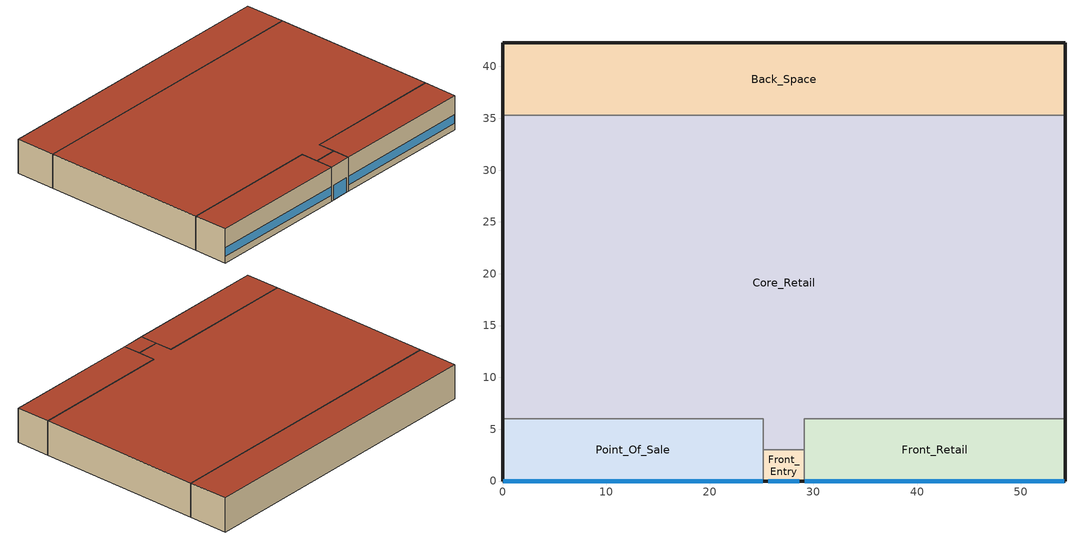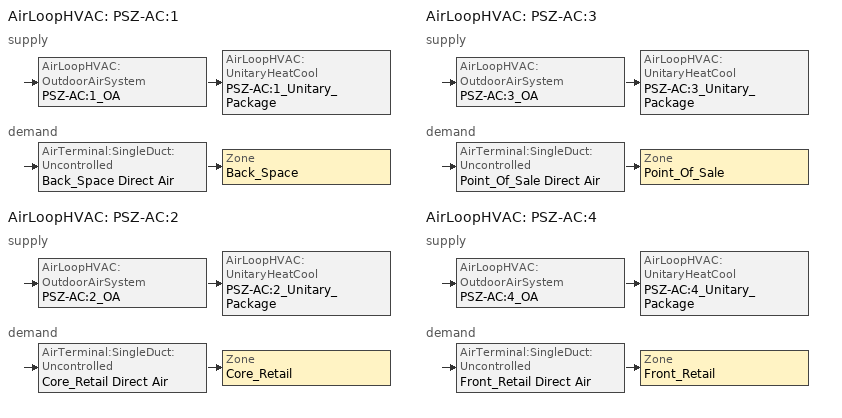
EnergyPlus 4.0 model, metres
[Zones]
Back_Space
 floor ground (ext-slab): 54.27,35.27 0,35.27 0,42.27 54.27,42.27 z0
 wall outside (ext-walls-mass-nonres): 54.27,35.27 54.27,42.27 0,42.27 0,35.27 z0:6.1
 wall to Core_Retail (int-walls): 0,35.27 54.27,35.27 z0:6.1
 roof outside (roof-IEAD-nonres): 0,35.27 54.27,35.27 54.27,42.27 0,42.27 z6.1
Core_Retail
 floor ground (ext-slab): 25.14,3 25.14,6 0,6 0,35.27 54.27,35.27 54.27,6 29.14,6 29.14,3 z0
 wall outside (ext-walls-mass-nonres): 54.27,6 54.27,35.27 / 0,35.27 0,6 z0:6.1
 wall to Front_Retail (int-walls): 29.14,3 29.14,6 54.27,6 z0:6.1
 wall to Point_Of_Sale (int-walls): 0,6 25.14,6 25.14,3 z0:6.1
 wall to Front_Entry (int-walls): 25.14,3 29.14,3 z0:6.1
 roof outside (roof-IEAD-nonres): 25.14,6 25.14,3 29.14,3 29.14,6 54.27,6 54.27,35.27 0,35.27 0,6 z6.1
Front_Entry
 floor ground (ext-slab): 25.14,0 25.14,3 29.14,3 29.14,0 z0
 wall outside (ext-walls-mass-nonres): 25.14,0 29.14,0 z0:6.1
 wall to Front_Retail (int-walls): 29.14,0 29.14,3 z0:6.1
 wall to Point_Of_Sale (int-walls): 25.14,3 25.14,0 z0:6.1
 window (window-90.1-2004-nonres-fixed): 25.64,0 28.64,0 z0.05:2.66
 roof outside (roof-IEAD-nonres): 25.14,3 25.14,0 29.14,0 29.14,3 z6.1
Front_Retail
 floor ground (ext-slab): 54.27,0 29.14,0 29.14,6 54.27,6 z0
 wall outside (ext-walls-mass-nonres): 29.14,0 54.27,0 54.27,6 z0:6.1
 window (window-90.1-2004-nonres-fixed): 29.19,0 54.22,0 z1.14:2.66
 roof outside (roof-IEAD-nonres): 29.14,0 54.27,0 54.27,6 29.14,6 z6.1
Point_Of_Sale
 floor ground (ext-slab): 0,0 0,6 25.14,6 25.14,0 z0
 wall outside (ext-walls-mass-nonres): 0,6 0,0 25.14,0 z0:6.1
 window (window-90.1-2004-nonres-fixed): 0.05,0 25.09,0 z1.14:2.66
 roof outside (roof-IEAD-nonres): 0,6 0,0 25.14,0 25.14,6 z6.1
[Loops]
AirLoopHVAC 'PSZ-AC:1'
 supply: AirLoopHVAC:OutdoorAirSystem 'PSZ-AC:1_OA' > AirLoopHVAC:UnitaryHeatCool 'PSZ-AC:1_Unitary_Package'
 demand: AirTerminal:SingleDuct:Uncontrolled 'Back_Space Direct Air' > Zone 'Back_Space'
AirLoopHVAC 'PSZ-AC:2'
 supply: AirLoopHVAC:OutdoorAirSystem 'PSZ-AC:2_OA' > AirLoopHVAC:UnitaryHeatCool 'PSZ-AC:2_Unitary_Package'
 demand: AirTerminal:SingleDuct:Uncontrolled 'Core_Retail Direct Air' > Zone 'Core_Retail'
AirLoopHVAC 'PSZ-AC:3'
 supply: AirLoopHVAC:OutdoorAirSystem 'PSZ-AC:3_OA' > AirLoopHVAC:UnitaryHeatCool 'PSZ-AC:3_Unitary_Package'
 demand: AirTerminal:SingleDuct:Uncontrolled 'Point_Of_Sale Direct Air' > Zone 'Point_Of_Sale'
AirLoopHVAC 'PSZ-AC:4'
 supply: AirLoopHVAC:OutdoorAirSystem 'PSZ-AC:4_OA' > AirLoopHVAC:UnitaryHeatCool 'PSZ-AC:4_Unitary_Package'
 demand: AirTerminal:SingleDuct:Uncontrolled 'Front_Retail Direct Air' > Zone 'Front_Retail'
[Site:Location]
USA CO-BOULDER: Latitude {deg}=40.02; Longitude {deg}=-105.25; Time Zone {hr}=-7; Elevation {m}=1634
[SizingPeriod:DesignDay] Barometric Pressure {Pa}=83175; Rain {0-no,1-yes}=0; Snow on ground {0-no,1-yes}=0; Day of Month=21; Daylight Savings Time Indicator=0; Humidity Indicating Type=WetBulb
Name | Maximum Dry-Bulb Temperature {C} | Daily Temp Range {C} | Humidity Indicating Conditions at Maximum Dry-Bulb | Wind Speed {m/s} design conditions vs. traditional 6.71 m/s (15 mph) | Wind Direction {Degrees; N=0, S=180} | Clearness {0.0 to 1.1} | Month | Day Type | Wind Speed {m/s} design conditions vs. traditional 3.35 m/s (7mph)
BOULDER Ann Htg 99.6% Condns DB | -18.6 | 0 | -18.6 | 2.9 | 140 | 0 | 12 | WinterDesignDay
BOULDER Ann Clg .4% Condns WB=>MDB | 27.4 | 15.2 | 18.6 |  | 350 | 1 | 7 | SummerDesignDay | 5
[Site:GroundTemperature:BuildingSurface]
19.195, 19.191, 19.215, 19.25, 19.367, 20.429, 21.511, 21.776, 20.44, 19.538, 19.333, 19.237
[Site:WaterMainsTemperature]
Calculation Method=CORRELATION; Annual Average Outdoor Air Temperature {C}=9.84; Maximum Difference In Monthly Average Outdoor Air Temperatures {deltaC}=24.7
[Building]
Benchmark Stand-alone Retail New V1.2_4.0: North Axis=0; Terrain=City; Loads Convergence Tolerance Value=0.04; Temperature Convergence Tolerance Value=0.2; Solar Distribution=FullInteriorAndExterior; Maximum Number of Warmup Days=25
[Construction]
ext-walls-mass-nonres: 1IN Stucco, 8IN Concrete HW, Mass NonRes Wall Insulation, 1/2IN Gypsum
roof-IEAD-nonres: Roof Membrane, IEAD NonRes Roof Insulation, Metal Decking
ext-slab: HW CONCRETE
int-walls: 1/2IN Gypsum, 1/2IN Gypsum
window-90.1-2004-nonres-fixed: ASHRAE NonRes Fixed Assembly Window
InteriorFurnishings: Std Wood 6inch
[Material] Thermal Absorptance=0.9
Name | Roughness | Thickness {m} | Conductivity {W/m-K} | Density {kg/m3} | Specific Heat {J/kg-K} | Solar Absorptance | Visible Absorptance | Density | Specific Heat | Thickness | Conductivity
Mass NonRes Wall Insulation | MediumRough | 0.0495495 | 0.049 | 265 | 836.8 | 0.7 | 0.7
IEAD NonRes Roof Insulation | MediumRough | 0.127339 | 0.049 |  |  | 0.7 | 0.7 | 265 | 836.8
1/2IN Gypsum | Smooth | 0.0127 | 0.16 | 784.9 | 830 | 0.92 | 0.92
1IN Stucco | Smooth |  |  |  |  | 0.92 | 0.92 | 1858 | 837 | 0.0253 | 0.6918
8IN CONCRETE HW | Rough | 0.2032 | 1.311 | 2240 | 836.8 | 0.7 | 0.7
HW CONCRETE | Rough | 0.1016 | 1.311 | 2240 | 836.8 | 0.7 | 0.7
Roof Membrane | VeryRough | 0.0095 | 0.16 | 1121.29 | 1460 | 0.7 | 0.7
Metal Decking | MediumSmooth | 0.0015 | 45.006 | 7680 | 418.4 | 0.7 | 0.3
Std Wood 6inch | MediumSmooth | 0.15 | 0.12 | 540 | 1210 | 0.7 | 0.7
[WindowMaterial:SimpleGlazingSystem]
ASHRAE NonRes Fixed Assembly Window: U-Factor=3.23646; Solar Heat Gain Coefficient=0.39
[Zone] Type=1; Multiplier=1; Ceiling Height=-9999; Part of Total Floor Area=Yes
Name | Volume
Back_Space | 2317.33
Core_Retail | 9762.95
Front_Entry | 73.2
Front_Retail; Point_Of_Sale | 919.941
[People] Schedule=BLDG_OCC_SCH; Number of People Calculation Method=Area/Person; Fraction Radiant=0.3; User Specified Sensible Fraction=AUTOCALCULATE; Activity Level Schedule=ACTIVITY_SCH; Enable ASHRAE 55 Comfort Warnings=No; MRT Calculation=ZoneAveraged; Work Efficiency Schedule=WORK_EFF_SCH; Clothing Schedule=CLOTHING_SCH; Air Velocity Schedule=AIR_VELO_SCH; Thermal Comfort Report=FANGER
Name | Zone | Zone Area per Person
Back_Space People | Back_Space | 27.87
Core_Retail People | Core_Retail | 6.19
Front_Entry People | Front_Entry | 6.19
Front_Retail People | Front_Retail | 6.19
Point_Of_Sale People | Point_Of_Sale | 6.19
[Lights] Schedule=BLDG_LIGHT_SCH; Design Level Calculation Method=Watts/Area; Return Air Fraction=0; Fraction Radiant=0.7; Fraction Visible=0.2; Fraction Replaceable=1; Return Air Fraction is Calculated from Plenum Temperature=No
Name | Zone | Watts per Zone Area {W/m2}
Back_Space_Lights | Back_Space | 8.61
Core_Retail_Lights | Core_Retail | 18.29
Front_Entry_Lights | Front_Entry | 11.84
Front_Retail_Lights | Front_Retail | 18.29
Point_Of_Sale_Lights | Point_Of_Sale | 18.29
[ElectricEquipment] Schedule=BLDG_EQUIP_SCH; Design Level Calculation Method=Watts/Area; Fraction Latent=0; Fraction Radiant=0.5; Fraction Lost=0
Name | Zone | Watts per Zone Floor Area {W/m2}
Back_Space_MiscPlug_Equip | Back_Space | 8.07
Core_Retail_MiscPlug_Equip | Core_Retail | 3.23
Front_Retail_MiscPlug_Equip | Front_Retail | 3.23
Point_Of_Sale_MiscPlug_Equip | Point_Of_Sale | 21.52
[Exterior:Lights]
Exterior Facade Lighting: Schedule=ALWAYS_ON; Design Level=3014; Control Option=AstronomicalClock
[ZoneInfiltration:DesignFlowRate] Constant Term Coefficient=1; Temperature Term Coefficient=0; Velocity Term Coefficient=0; Velocity Squared Term Coefficient=0
Name | Zone | Schedule | Design Volume Flow Rate Calculation Method | Flow per Exterior Surface Area {m3/s/m2} | Air Changes Per Hour {ACH}
Back_Space_Infiltration | Back_Space | INFIL_HALF_ON_SCH | Flow/ExteriorArea | 0.000302
Core_Retail_Infiltration | Core_Retail | INFIL_HALF_ON_SCH | Flow/ExteriorArea | 0.000302
Front_Entry_Infiltration | Front_Entry | INFIL_FRONT_SCH | AirChanges/Hour |  | 1
Front_Retail_Infiltration | Front_Retail | INFIL_HALF_ON_SCH | Flow/ExteriorArea | 0.000302
Point_Of_Sale_Infiltration | Point_Of_Sale | INFIL_HALF_ON_SCH | Flow/ExteriorArea | 0.000302
[InternalMass] Construction=InteriorFurnishings
Name | Zone | Surface Area
Back_Space Internal Mass | Back_Space | 759.78
Core_Retail Internal Mass | Core_Retail | 3200.97
Front_Entry Internal Mass | Front_Entry | 24
Front_Retail Internal Mass | Front_Retail | 301.62
Point_Of_Sale Internal Mass | Point_Of_Sale | 301.62
[Fan:ConstantVolume]
Front_Entry Unit HeaterFan: Availablility Schedule=ALWAYS_ON; Fan Efficiency=0.53625; Pressure Rise {Pa}=49.8; Maximum Flow Rate {m3/s}=AUTOSIZE; Motor Efficiency=0.825; Motor In Airstream Fraction=1
[Fan:OnOff] Availability Schedule=HVACOperationSchd; Maximum Flow Rate=AUTOSIZE; Motor in Airstream Fraction=1
Name | Fan Efficiency | Pressure Rise | Motor Efficiency
PSZ-AC:1_Unitary_Package_fan | 0.546 | 622 | 0.84
PSZ-AC:2_Unitary_Package_fan | 0.58175 | 1109.648 | 0.895
PSZ-AC:3_Unitary_Package_fan; PSZ-AC:4_Unitary_Package_fan | 0.53625 | 622 | 0.825
[Coil:Heating:Gas] Availability Schedule=ALWAYS_ON; Nominal Capacity=AUTOSIZE
Name | Gas Burner Efficiency
PSZ-AC:1_Unitary_Package_HeatCoil; PSZ-AC:3_Unitary_Package_HeatCoil; PSZ-AC:4_Unitary_Package_HeatCoil | 0.8
PSZ-AC:2_Unitary_Package_HeatCoil | 0.78
[Coil:Cooling:DX:SingleSpeed] Availability Schedule=ALWAYS_ON; Rated Total Cooling Capacity {W}=AUTOSIZE; Rated Sensible Heat Ratio=AUTOSIZE; Rated Air Flow Rate=AUTOSIZE; Total Cooling Capacity Function of Temperature Curve=Unitary_PackagecoolCapFT; Total Cooling Capacity Function of Flow Fraction Curve=Unitary_PackagecoolFFF; Energy Input Ratio Function of Temperature Curve=Unitary_PackagecoolEIRFT; Energy Input Ratio Function of Flow Fraction Curve=Unitary_PackagecoolEIRFFF; Part Load Fraction Correlation Curve=Unitary_PackagecoolPLR
Name | Rated COP
PSZ-AC:1_Unitary_Package_CoolCoil | 3.72058
PSZ-AC:2_Unitary_Package_CoolCoil | 3.90646
PSZ-AC:3_Unitary_Package_CoolCoil | 4.03523
PSZ-AC:4_Unitary_Package_CoolCoil | 3.92536
[Coil:Heating:Electric]
Front_Entry Unit Heater coil: Availability Schedule=ALWAYS_ON; Efficiency=1; Nominal Capacity {W}=AUTOSIZE
[ZoneHVAC:UnitHeater]
Front_Entry Unit Heater: Availability Schedule=ALWAYS_ON; Fan=Front_Entry Unit HeaterFan; Maximum Supply Air Flow Rate=AUTOSIZE; Fan Control Type=OnOff; Heating Coil=Front_Entry Unit Heater coil; Maximum Hot Water or Steam Flow Rate=AUTOSIZE; Minimum Hot Water or Steam Flow Rate=0; Heating Convergence Tolerance=0.001
[Zone equipment]
Back_Space: Back_Space Direct Air
Core_Retail: Core_Retail Direct Air
Front_Entry: Front_Entry Unit Heater
Front_Retail: Front_Retail Direct Air
Point_Of_Sale: Point_Of_Sale Direct Air
[Sizing:Zone] Zone Cooling Design Supply Air Temperature {C}=14; Zone Heating Design Supply Air Temperature {C}=40; Zone Cooling Design Supply Air Humidity Ratio {kg-H20/kg-air}=0.0085; Zone Heating Design Supply Air Humidity Ratio {kg-H20/kg-air}=0.008; Outdoor Air Method=Flow/Area; Cooling Design Air Flow Method {Flow/Zone | DesignDay | DesignDayWithLimit}=DesignDay; Heating Design Air Flow Method {Flow/Zone | DesignDay}=DesignDay
Name | Outside Air Flow per Zone Floor Area {(m3/s)/m2}
Back_Space | 0.00075
Core_Retail; Front_Retail; Point_Of_Sale | 0.0015
Front_Entry | 0
[ZoneControl:Thermostat] Control Type Schedule=Dual Zone Control Type Sched
Name | Zone | Control 1
Back_Space Thermostat | Back_Space | Back_Space DualSPSched
Core_Retail Thermostat | Core_Retail | Core_Retail DualSPSched
Front_Entry Thermostat | Front_Entry | Front_Entry DualSPSched
Front_Retail Thermostat | Front_Retail | Front_Retail DualSPSched
Point_Of_Sale Thermostat | Point_Of_Sale | Point_Of_Sale DualSPSched
[ThermostatSetpoint:DualSetpoint] Heating Setpoint Temperature Schedule=HTGSETP_SCH
Name | Cooling Setpoint Temperature Schedule
Back_Space DualSPSched; Core_Retail DualSPSched; Front_Retail DualSPSched; Point_Of_Sale DualSPSched | CLGSETP_SCH
Front_Entry DualSPSched | FRONT_ENTRY_COOLING
[SetpointManager:SingleZone:Reheat] Control Variable=Temperature; Minimum Supply Air Temperature C=10; Maximum Supply Air Temperature C=50
Name | Control Zone | Setpoint Node or NodeList
SupAirTemp MngrBack_Space | Back_Space | PSZ-AC:1 Supply Equipment Outlet Node
SupAirTemp MngrCore_Retail | Core_Retail | PSZ-AC:2 Supply Equipment Outlet Node
SupAirTemp MngrFront_Retail | Front_Retail | PSZ-AC:4 Supply Equipment Outlet Node
SupAirTemp MngrPoint_Of_Sale | Point_Of_Sale | PSZ-AC:3 Supply Equipment Outlet Node
[Sizing:System] Type Of Load To Size On {Sensible}=Sensible; Design Outdoor Air Flow Rate {m3/s}=AUTOSIZE; Minimum System Air Flow Ratio=1; Preheat Design Temperature {C}=7; Preheat Design Humidity Ratio {kg-H2O/kg-air}=0.008; Precool Design Temperature {C}=12.8; Precool Design Humidity Ratio {kg-H2O/kg-air}=0.008; Central Cooling Design Supply Air Temperature {C}=12.8; Central Heating Design Supply Air Temperature {C}=40; Sizing Option {Coincident | NonCoincident}=NonCoincident; 100% Outdoor Air in Cooling {Yes | No}=No; 100% Outdoor Air in Heating {Yes | No}=No; Central Cooling Design Supply Air Humidity Ratio {kg-H2O/kg-air}=0.0085; Central Heating Design Supply Air Humidity Ratio {kg-H2O/kg-air}=0.008; Cooling Design Air Flow Method=DesignDay; Cooling Design Air Flow Rate {m3/s}=0; Heating Design Air Flow Method=DesignDay; Heating Design Air Flow Rate {m3/s}=0
PSZ-AC:1; PSZ-AC:2; PSZ-AC:3; PSZ-AC:4
[Controller:OutdoorAir] Minimum Outdoor Air Flow Rate {m3/s}=AUTOSIZE; Maximum Outdoor Air Flow Rate {m3/s}=AUTOSIZE; Economizer Control Action Type=ModulateFlow; Economizer Maximum Limit Dry-Bulb Temperature {C}=28; Economizer Maximum Limit Enthalpy {J/kg}=64000; Economizer Minimum Limit Dry-Bulb Temperature {C}=-100; Lockout Type=NoLockout; Minimum Limit Type=FixedMinimum; Minimum Outdoor Air Schedule=HVACOperationSchd
Name | Economizer Control Type
PSZ-AC:1_OA_Controller; PSZ-AC:2_OA_Controller | DifferentialDryBulb
PSZ-AC:3_OA_Controller; PSZ-AC:4_OA_Controller | NoEconomizer
[AirLoopHVAC] Design Supply Air Flow Rate {m3/s}=AUTOSIZE
PSZ-AC:1; PSZ-AC:2; PSZ-AC:3; PSZ-AC:4
[AirLoopHVAC:UnitaryHeatCool] Availability Schedule=ALWAYS_ON; Supply Air Fan Operating Mode Schedule=HVACOperationSchd; Maximum Supply Air Temperature=AUTOSIZE; Supply Air Flow Rate During Cooling Operation=AUTOSIZE; Supply Air Flow Rate During Heating Operation=AUTOSIZE; Supply Air Flow Rate When No Cooling or Heating is Needed=AUTOSIZE; Fraction of Supply Air Flow That Goes Through the Controlling Zone=AUTOSIZE; Fan Placement=BlowThrough; Dehumidification Control Type=None
Name | Controlling Zone or Thermostat Location | Supply Fan | Heating Coil | Cooling Coil
PSZ-AC:1_Unitary_Package | Back_Space | PSZ-AC:1_Unitary_Package_fan | PSZ-AC:1_Unitary_Package_HeatCoil | PSZ-AC:1_Unitary_Package_CoolCoil
PSZ-AC:2_Unitary_Package | Core_Retail | PSZ-AC:2_Unitary_Package_fan | PSZ-AC:2_Unitary_Package_HeatCoil | PSZ-AC:2_Unitary_Package_CoolCoil
PSZ-AC:3_Unitary_Package | Point_Of_Sale | PSZ-AC:3_Unitary_Package_fan | PSZ-AC:3_Unitary_Package_HeatCoil | PSZ-AC:3_Unitary_Package_CoolCoil
PSZ-AC:4_Unitary_Package | Front_Retail | PSZ-AC:4_Unitary_Package_fan | PSZ-AC:4_Unitary_Package_HeatCoil | PSZ-AC:4_Unitary_Package_CoolCoil
[AirTerminal:SingleDuct:Uncontrolled] Availability Schedule=ALWAYS_ON; Maximum Air Flow Rate {m3/s}=AUTOSIZE
Back_Space Direct Air; Core_Retail Direct Air; Front_Retail Direct Air; Point_Of_Sale Direct Air
[AvailabilityManager:NightCycle] Availability Schedule=ALWAYS_ON; Fan Schedule=HVACOperationSchd; Control Type {CycleOnAny | CycleOnControlZone | CycleOnAnyZoneFansOnly}=CycleOnAny; Thermostat Tolerance {delta C}=1; Cycling Run Time {s}=1800
PSZ-AC:1 Availability Manager; PSZ-AC:2 Availability Manager; PSZ-AC:3 Availability Manager; PSZ-AC:4 Availability Manager
[SetpointManager:MixedAir] Control Variable=Temperature
Name | Setpoint Node or NodeList
PSZ-AC:1_OAMixed Air Temp Manager | PSZ-AC:1_OA-PSZ-AC:1_Unitary_PackageNode
PSZ-AC:2_OAMixed Air Temp Manager | PSZ-AC:2_OA-PSZ-AC:2_Unitary_PackageNode
PSZ-AC:3_OAMixed Air Temp Manager | PSZ-AC:3_OA-PSZ-AC:3_Unitary_PackageNode
PSZ-AC:4_OAMixed Air Temp Manager | PSZ-AC:4_OA-PSZ-AC:4_Unitary_PackageNode
[UtilityCost:Tariff]
Name | Output Meter | Conversion Factor Choice | Demand Window Length | Monthly Charge or Variable | Group
PubServColorado_SG_SecondaryGeneral | Electricity:Facility | kWh | HalfHour | 15.3 | Comm Elect
PubServColorado_C_CommercialService | Electricity:Facility | kWh | HalfHour | 6.6 | Comm Elect
CO_EIAMonthlyRateGas | Gas:Facility | MCF |  | 0 | Comm Gas
[UtilityCost:Charge:Simple] Season=Annual
Name | Charge Variable | Tariff | Source Variable | Category Variable | Cost per Unit Value or Variable
 | AnnualEnergyCharge | PubServColorado_SG_SecondaryGeneral | totalEnergy | EnergyCharges | 0.0165
 | AnnualIncentiveCostCharge | PubServColorado_SG_SecondaryGeneral | totalEnergy | EnergyCharges | 0.0021
 | AnnualEnergyCostCharge | PubServColorado_SG_SecondaryGeneral | totalEnergy | EnergyCharges | 0.0083
 | AnnualEnergyCostCharge | PubServColorado_SG_SecondaryGeneral | totalDemand | EnergyCharges | 12.55
 | taxoffourPtNinePercent | PubServColorado_SG_SecondaryGeneral | SubTotal | Taxes | 0.049
 | AnnualEnergyCharge | PubServColorado_C_CommercialService | totalEnergy | EnergyCharges | 0.0602
 | AnnualIncentiveCharge | PubServColorado_C_CommercialService | totalEnergy | EnergyCharges | 0.0021
 | AnnualEnergyCostCharge | PubServColorado_C_CommercialService | totalEnergy | EnergyCharges | 0.0082
 | taxoffourPtNinePercent | PubServColorado_C_CommercialService | SubTotal | Taxes | 0.049
 | MonthlyRateGasCharge | CO_EIAMonthlyRateGas | totalEnergy | EnergyCharges | CO_MonthlyGasRates
 | TaxoffourPtNinePercent | CO_EIAMonthlyRateGas | SubTotal | Taxes | 0.049
[UtilityCost:Qualify] Variable=TotalDemand; Threshold Value or Variable=25; Season=Annual; Threshold Test=Count
Name | Tariff | Qualify Type | Number of Months
MinDemand25kw | PubServColorado_SG_SecondaryGeneral | Minimum | 12
MaxDemand25kw | PubServColorado_C_CommercialService | Maximum | 1
[UtilityCost:Variable]
CO_MonthlyGasRates: Tariff=CO_EIAMonthlyRateGas; January Value=6.88; February Value=6.66; March Value=7.3; April Value=7.15; May Value=7.42; June Value=7.85; July Value=8.05; August Value=7.99; September Value=7.58; October Value=7.28; November Value=6.92; December Value=6.68
[Schedule:Compact]
ALWAYS_ON: Through: 12/31, For: AllDays, Until: 24:00, 1
BLDG_EQUIP_SCH: Through: 12/31, For: Weekdays, Until: 07:00, 0.2, Until: 08:00, 0.4, Until: 09:00, 0.7, Until: 18:00, 0.9, Until: 20:00, 0.8, Until: 21:00, 0.7, Until: 22:00, 0.4, Until: 24:00, 0.2, For: Saturday, Until: 07:00, 0.15, Until: 08:00, 0.3, Until: 09:00, 0.5, Until: 10:00, 0.8, Until: 18:00, 0.9, Until: 19:00, 0.7, Until: 21:00, 0.5, Until: 22:00, 0.3, Until: 24:00, 0.15, For: SummerDesignDay, Until: 24:00, 1, For: WinterDesignDay, Until: 24:00, 0, For: AllOtherDays, Until: 08:00, 0.15, Until: 10:00, 0.3, Until: 12:00, 0.6, Until: 17:00, 0.8, Until: 18:00, 0.6, Until: 19:00, 0.4, Until: 24:00, 0.15
BLDG_LIGHT_SCH: Through: 12/31, For: Weekdays, Until: 07:00, 0.05, Until: 08:00, 0.2, Until: 09:00, 0.5, Until: 18:00, 0.9, Until: 20:00, 0.6, Until: 21:00, 0.5, Until: 22:00, 0.2, Until: 24:00, 0.05, For: Saturday, Until: 07:00, 0.05, Until: 08:00, 0.1, Until: 09:00, 0.3, Until: 10:00, 0.6, Until: 18:00, 0.9, Until: 19:00, 0.5, Until: 21:00, 0.3, Until: 22:00, 0.1, Until: 24:00, 0.05, For: SummerDesignDay, Until: 24:00, 1, For: WinterDesignDay, Until: 24:00, 0, For: AllOtherDays, Until: 08:00, 0.05, Until: 10:00, 0.1, Until: 12:00, 0.4, Until: 17:00, 0.6, Until: 18:00, 0.4, Until: 19:00, 0.2, Until: 24:00, 0.05
BLDG_OCC_SCH: Through: 12/31, For: Weekdays, Until: 07:00, 0, Until: 08:00, 0.1, Until: 09:00, 0.2, Until: 11:00, 0.5, Until: 15:00, 0.7, Until: 16:00, 0.8, Until: 17:00, 0.7, Until: 19:00, 0.5, Until: 21:00, 0.3, Until: 24:00, 0, For: SummerDesignDay WinterDesignDay, Until: 24:00, 1, For: Saturday, Until: 07:00, 0, Until: 08:00, 0.1, Until: 09:00, 0.2, Until: 10:00, 0.5, Until: 11:00, 0.6, Until: 17:00, 0.8, Until: 18:00, 0.6, Until: 21:00, 0.2, Until: 22:00, 0.1, Until: 24:00, 0, For: AllOtherDays, Until: 09:00, 0, Until: 10:00, 0.1, Until: 12:00, 0.2, Until: 17:00, 0.4, Until: 18:00, 0.2, Until: 19:00, 0.1, Until: 24:00, 0
INFIL_HALF_ON_SCH: Through: 12/31, For: Weekdays SummerDesignDay, Until: 06:00, 1, Until: 21:00, 0.5, Until: 24:00, 1, For: Saturday, Until: 06:00, 1, Until: 22:00, 0.5, Until: 24:00, 1, For: WinterDesignDay, Until: 24:00, 1, For: AllOtherDays, Until: 08:00, 1, Until: 17:00, 0.5, Until: 24:00, 1
INFIL_FRONT_SCH: Through: 12/31, For: Weekdays SummerDesignDay, Until: 06:00, 0.25, Until: 21:00, 1, Until: 24:00, 0.25, For: Saturday, Until: 06:00, 0.25, Until: 22:00, 1, Until: 24:00, 0.25, For: WinterDesignDay, Until: 24:00, 1, For: AllOtherDays, Until: 08:00, 0.25, Until: 17:00, 1, Until: 24:00, 0.25
WORK_EFF_SCH: Through: 12/31, For: AllDays, Until: 24:00, 0
ACTIVITY_SCH: Through: 12/31, For: AllDays, Until: 24:00, 120
AIR_VELO_SCH: Through: 12/31, For: AllDays, Until: 24:00, 0.2
CLOTHING_SCH: Through: 04/30, For: AllDays, Until: 24:00, 1, Through: 09/30, For: AllDays, Until: 24:00, 0.5, Through: 12/31, For: AllDays, Until: 24:00, 1
CLGSETP_SCH: Through: 12/31, For: Weekdays SummerDesignDay, Until: 06:00, 30, Until: 21:00, 24, Until: 24:00, 30, For: Saturday, Until: 06:00, 30, Until: 22:00, 24, Until: 24:00, 30, For WinterDesignDay, Until: 24:00, 30, For: Sunday Holidays AllOtherDays, Until: 8:00, 30, Until: 19:00, 24, Until: 24:00, 30
Dual Zone Control Type Sched: Through: 12/31, For: AllDays, Until: 24:00, 4
FRONT_ENTRY_COOLING: Temperature, Through: 12/31, For: AllDays, Until: 24:00, 90
HTGSETP_SCH: Through: 12/31, For: Weekdays, Until: 06:00, 15.6, Until: 21:00, 21, Until: 24:00, 15.6, For SummerDesignDay, Until: 24:00, 15.6, For WinterDesignDay, Until: 24:00, 21, For: Saturday, Until: 06:00, 15.6, Until: 22:00, 21, Until: 24:00, 15.6, For: Sunday Holidays AllOtherDays, Until:  8:00, 15.6, Until: 19:00, 21, Until: 24:00, 15.6
HVACOperationSchd: Through: 12/31, For: Weekdays SummerDesignDay, Until: 06:00, 0, Until: 21:00, 1, Until: 24:00, 0, For: Saturday WinterDesignDay, Until: 06:00, 0, Until: 22:00, 1, Until: 24:00, 0, For: AllOtherDays, Until: 08:00, 0, Until: 19:00, 1, Until: 24:00, 0
[Curve:Biquadratic] Minimum Value of x=12.77778; Maximum Value of x=23.88889; Minimum Value of y=21.11111; Maximum Value of y=46.11111
Name | Coefficient1 Constant | Coefficient2 x | Coefficient3 x**2 | Coefficient4 y | Coefficient5 y**2 | Coefficient6 x*y
Unitary_PackagecoolCapFT | 0.766956 | 0.0107756 | -4.14703e-05 | 0.00134961 | -0.000261144 | 0.000457488
Unitary_PackagecoolEIRFT | 0.297145 | 0.0430933 | -0.000748766 | 0.00597727 | 0.000482112 | -0.000956448
[Curve:Quadratic]
Name | Coefficient1 Constant | Coefficient2 x | Coefficient3 x**2 | Minimum Value of x | Maximum Value of x
Unitary_PackagecoolEIRFFF | 1.156 | -0.1816 | 0.0256 | 0.5 | 1.5
Unitary_PackagecoolFFF | 0.8 | 0.2 | 0 | 0.5 | 1.5
Unitary_PackagecoolPLR | 0.75 | 0.25 | 0 | 0 | 1
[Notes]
DOE Commercial Building Benchmark
Retail, new construction
ASHRAE Standards 90.1-2004 and 62-1999
Description:  Single story, Five zone building.
Form:         Area = 2,294 m2 (24,692 ft2); Number of Stories = 1; Shape = rectangle, Aspect ratio = 1.3
Envelope:     Envelope thermal properties vary with climate according to ASHRAE Standard 90.1-2004.
Opaque constructions: mass walls; built-up flat roof (insulation above deck); slab-on-grade floor
Windows: window-to-wall ratio = 7.1%, south wall only (25.4%)
Infiltration = 0.4 cfm/ft2 above grade wall area at 0.3 in wc (75 Pa) adjusted to 0.016 in wc (4 Pa).
50% of full value when ventilation system on.
HVAC:         PSZ-AC, gas furnace; electric unit heater for front entry zone
Economizer per 90.1-2004
Int. gains:   W/m2 (W/ft2)    lights           elec plug          gas plug
Core Retail     18.29 (1.7)      3.23 (0.3)            0
Point of Sale   18.29 (1.7)      21.52 (2.0)           0
Front Retail    18.29 (1.7)      3.23 (0.3)            0
Detached Shading:               None
Daylight:                       None
Natural Ventilation:            None
Zonal Equipment:                ZoneHVAC:UnitHeater
Air Primary Loops:              PSZ-AC
Plant Loops:                    None
System Equipment Autosize:      Yes
Purchased Cooling:              None
Purchased Heating:              None
Coils:                          Coil:Cooling:DX:SingleSpeed; Coil:Heating:Gas; Coil:Heating:Electric (unit heaters)
Pumps:                          None
Boilers:                        None
Chillers:                       None
Reference citation for the Commercial Building Benchmarks:
Deru, M.; Field, K.; Studer, D.; Benne, K.; Griffith, B.; Torcellini, P;
Halverson, M.; Winiarski, D.; Liu, B.; Rosenberg, M.; Huang, J.;
Yazdanian, M.; Crawley, D. (2009).
DOE Commercial Building Research Benchmarks for Commercial Buildings.
Washington, DC: U.S. Department of Energy, Energy Efficiency and
Renewable Energy, Office of Building Technologies.
WeatherFileName=USA_CO_Boulder_TMY2.epw
BOULDER_CO_USA Annual Heating 99.6%, MaxDB=-18.6°C
BOULDER_CO_USA Annual Cooling (WB=>MDB) .4%, MDB=27.4°C WB=18.6°C
